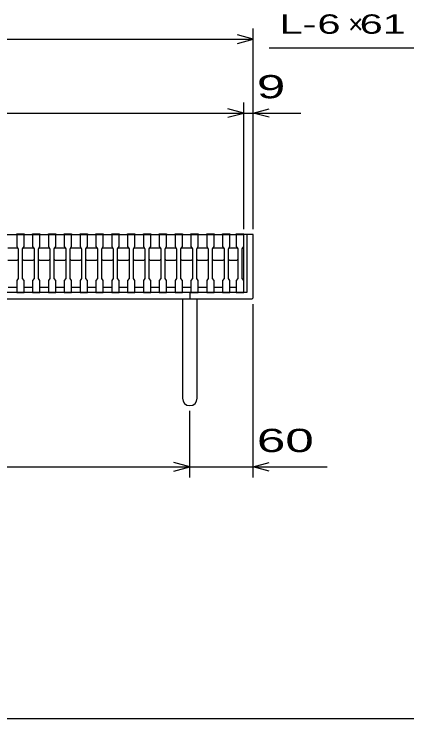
# Model space of a CAD drawing. Units: millimetres, scale not verified. Extents: x -1820 to 1731, y -1282 to 1054.
# Drawn here: x -637 to -265, y -1146 to -479 of the extents above; entities that cross this region are included whole.
import ezdxf
from ezdxf.enums import TextEntityAlignment as Align

# ---------------------------------------------------------------- set-up
doc = ezdxf.new("R2010")
doc.units = ezdxf.units.MM
doc.header["$LTSCALE"] = 10
for name, color, linetype, lineweight in [('0_2', 150, 'Continuous', 25), ('16', 3, 'Continuous', 25), ('19', 6, 'Continuous', 25), ('22', 2, 'Continuous', 25)]:
    doc.layers.add(name, color=color, linetype=linetype, lineweight=lineweight)
doc.styles.add('ベクトル', font='')
doc.styles.get('ベクトル').set_extended_font_data('ベクトル')

msp = doc.modelspace()

# ---------------------------------------------------------------- linework, layer by layer
at = {"layer": '0_2'}
msp.add_line((1731, -1146.5), (-1729, -1146.5), dxfattribs=at)
at = {"layer": '16'}
for p, q in [((-635, -687.79), (-635, -687.09)), ((-635, -687.09), (-628, -687.09)), ((-628, -687.09), (-628, -687.79)), ((-620, -687.79), (-620, -687.09)), ((-620, -687.09), (-613, -687.09)), ((-613, -687.09), (-613, -687.79)), ((-605, -687.79), (-605, -687.09)), ((-605, -687.09), (-598, -687.09)), ((-598, -687.09), (-598, -687.79)), ((-590, -687.79), (-590, -687.09)), ((-590, -687.09), (-583, -687.09)), ((-583, -687.09), (-583, -687.79)), ((-575, -687.79), (-575, -687.09)), ((-575, -687.09), (-568, -687.09)), ((-568, -687.09), (-568, -687.79)), ((-560, -687.79), (-560, -687.09)), ((-560, -687.09), (-553, -687.09)), ((-553, -687.09), (-553, -687.79)), ((-545, -687.79), (-545, -687.09)), ((-545, -687.09), (-538, -687.09)), ((-538, -687.09), (-538, -687.79)), ((-530, -687.79), (-530, -687.09)), ((-530, -687.09), (-523, -687.09)), ((-523, -687.09), (-523, -687.79)), ((-515, -687.79), (-515, -687.09)), ((-515, -687.09), (-508, -687.09)), ((-508, -687.09), (-508, -687.79)), ((-500, -687.79), (-500, -687.09)), ((-500, -687.09), (-493, -687.09)), ((-493, -687.09), (-493, -687.79)), ((-485, -687.79), (-485, -687.09)), ((-485, -687.09), (-478, -687.09)), ((-478, -687.09), (-478, -687.79)), ((-470, -687.79), (-470, -687.09)), ((-470, -687.09), (-463, -687.09)), ((-463, -687.09), (-463, -687.79)), ((-455, -687.79), (-455, -687.09)), ((-455, -687.09), (-448, -687.09)), ((-448, -687.09), (-448, -687.79)), ((-440, -687.79), (-440, -687.09)), ((-440, -687.09), (-433, -687.09)), ((-433, -687.09), (-433, -687.79)), ((-427, -687.79), (-427, -687.09)), ((-427, -687.09), (-420, -687.09)), ((-420, -687.09), (-420, -687.79)), ((-920, -687.79), (-420, -687.79)), ((-635, -687.79), (-635, -699.29)), ((-628, -687.79), (-635, -687.79)), ((-628, -699.29), (-628, -687.79)), ((-620, -687.79), (-620, -699.29)), ((-613, -687.79), (-620, -687.79)), ((-613, -699.29), (-613, -687.79)), ((-605, -687.79), (-605, -699.29)), ((-598, -687.79), (-605, -687.79)), ((-598, -699.29), (-598, -687.79)), ((-590, -687.79), (-590, -699.29)), ((-583, -687.79), (-590, -687.79)), ((-583, -699.29), (-583, -687.79)), ((-575, -687.79), (-575, -699.29)), ((-568, -687.79), (-575, -687.79)), ((-568, -699.29), (-568, -687.79)), ((-560, -687.79), (-560, -699.29)), ((-553, -687.79), (-560, -687.79)), ((-553, -699.29), (-553, -687.79)), ((-545, -687.79), (-545, -699.29)), ((-538, -687.79), (-545, -687.79)), ((-538, -699.29), (-538, -687.79)), ((-530, -687.79), (-530, -699.29)), ((-523, -687.79), (-530, -687.79)), ((-523, -699.29), (-523, -687.79)), ((-515, -687.79), (-515, -699.29)), ((-508, -687.79), (-515, -687.79)), ((-508, -699.29), (-508, -687.79)), ((-500, -687.79), (-500, -699.29)), ((-493, -687.79), (-500, -687.79)), ((-493, -699.29), (-493, -687.79)), ((-485, -687.79), (-485, -699.29)), ((-478, -687.79), (-485, -687.79)), ((-478, -699.29), (-478, -687.79)), ((-470, -687.79), (-470, -699.29)), ((-463, -687.79), (-470, -687.79)), ((-463, -699.29), (-463, -687.79)), ((-455, -687.79), (-455, -699.29)), ((-448, -687.79), (-455, -687.79)), ((-448, -699.29), (-448, -687.79)), ((-440, -687.79), (-440, -699.29)), ((-433, -687.79), (-440, -687.79)), ((-433, -699.29), (-433, -687.79)), ((-427, -687.79), (-427, -699.29)), ((-420, -687.79), (-427, -687.79)), ((-420, -699.29), (-420, -687.79)), ((-420, -737.79), (-420, -687.79)), ((-643.5, -700.29), (-634.5, -700.29)), ((-635, -699.29), (-633.5, -701.29)), ((-634.5, -700.29), (-633.5, -701.29)), ((-629.5, -701.29), (-628, -699.29)), ((-629.5, -701.29), (-628.5, -700.29)), ((-628.5, -700.29), (-619.5, -700.29)), ((-620, -699.29), (-618.5, -701.29)), ((-619.5, -700.29), (-618.5, -701.29)), ((-614.5, -701.29), (-613, -699.29)), ((-614.5, -701.29), (-613.5, -700.29)), ((-613.5, -700.29), (-604.5, -700.29)), ((-605, -699.29), (-603.5, -701.29)), ((-604.5, -700.29), (-603.5, -701.29)), ((-599.5, -701.29), (-598, -699.29)), ((-599.5, -701.29), (-598.5, -700.29)), ((-598.5, -700.29), (-589.5, -700.29)), ((-590, -699.29), (-588.5, -701.29)), ((-589.5, -700.29), (-588.5, -701.29)), ((-584.5, -701.29), (-583, -699.29)), ((-584.5, -701.29), (-583.5, -700.29)), ((-583.5, -700.29), (-574.5, -700.29)), ((-575, -699.29), (-573.5, -701.29)), ((-574.5, -700.29), (-573.5, -701.29)), ((-569.5, -701.29), (-568, -699.29)), ((-569.5, -701.29), (-568.5, -700.29)), ((-568.5, -700.29), (-559.5, -700.29)), ((-560, -699.29), (-558.5, -701.29)), ((-559.5, -700.29), (-558.5, -701.29)), ((-554.5, -701.29), (-553, -699.29)), ((-554.5, -701.29), (-553.5, -700.29)), ((-553.5, -700.29), (-544.5, -700.29)), ((-545, -699.29), (-543.5, -701.29)), ((-544.5, -700.29), (-543.5, -701.29)), ((-539.5, -701.29), (-538, -699.29)), ((-539.5, -701.29), (-538.5, -700.29)), ((-538.5, -700.29), (-529.5, -700.29)), ((-530, -699.29), (-528.5, -701.29)), ((-529.5, -700.29), (-528.5, -701.29)), ((-524.5, -701.29), (-523, -699.29)), ((-524.5, -701.29), (-523.5, -700.29)), ((-523.5, -700.29), (-514.5, -700.29)), ((-515, -699.29), (-513.5, -701.29)), ((-514.5, -700.29), (-513.5, -701.29)), ((-509.5, -701.29), (-508, -699.29)), ((-509.5, -701.29), (-508.5, -700.29)), ((-508.5, -700.29), (-499.5, -700.29)), ((-500, -699.29), (-498.5, -701.29)), ((-499.5, -700.29), (-498.5, -701.29)), ((-494.5, -701.29), (-493, -699.29)), ((-494.5, -701.29), (-493.5, -700.29)), ((-493.5, -700.29), (-484.5, -700.29)), ((-485, -699.29), (-483.5, -701.29)), ((-484.5, -700.29), (-483.5, -701.29)), ((-479.5, -701.29), (-478, -699.29)), ((-479.5, -701.29), (-478.5, -700.29)), ((-478.5, -700.29), (-469.5, -700.29)), ((-470, -699.29), (-468.5, -701.29)), ((-469.5, -700.29), (-468.5, -701.29)), ((-464.5, -701.29), (-463, -699.29)), ((-464.5, -701.29), (-463.5, -700.29)), ((-463.5, -700.29), (-454.5, -700.29)), ((-455, -699.29), (-453.5, -701.29)), ((-454.5, -700.29), (-453.5, -701.29)), ((-449.5, -701.29), (-448, -699.29)), ((-449.5, -701.29), (-448.5, -700.29)), ((-448.5, -700.29), (-439.5, -700.29)), ((-440, -699.29), (-438.5, -701.29)), ((-439.5, -700.29), (-438.5, -701.29)), ((-434.5, -701.29), (-433, -699.29)), ((-434.5, -701.29), (-433.5, -700.29)), ((-433.5, -700.29), (-426.5, -700.29)), ((-427, -699.29), (-425.5, -701.29)), ((-426.5, -700.29), (-425.5, -701.29)), ((-421.5, -701.29), (-420, -699.29)), ((-633.5, -701.29), (-633.5, -729.29)), ((-629.5, -729.29), (-629.5, -701.29)), ((-618.5, -701.29), (-618.5, -729.29)), ((-614.5, -729.29), (-614.5, -701.29)), ((-603.5, -701.29), (-603.5, -729.29)), ((-599.5, -729.29), (-599.5, -701.29)), ((-588.5, -701.29), (-588.5, -729.29)), ((-584.5, -729.29), (-584.5, -701.29)), ((-573.5, -701.29), (-573.5, -729.29)), ((-569.5, -729.29), (-569.5, -701.29)), ((-558.5, -701.29), (-558.5, -729.29)), ((-554.5, -729.29), (-554.5, -701.29)), ((-543.5, -701.29), (-543.5, -729.29)), ((-539.5, -729.29), (-539.5, -701.29)), ((-528.5, -701.29), (-528.5, -729.29)), ((-524.5, -729.29), (-524.5, -701.29)), ((-513.5, -701.29), (-513.5, -729.29)), ((-509.5, -729.29), (-509.5, -701.29)), ((-498.5, -701.29), (-498.5, -729.29)), ((-494.5, -729.29), (-494.5, -701.29)), ((-483.5, -701.29), (-483.5, -729.29)), ((-479.5, -729.29), (-479.5, -701.29)), ((-468.5, -701.29), (-468.5, -729.29)), ((-464.5, -729.29), (-464.5, -701.29)), ((-453.5, -701.29), (-453.5, -729.29)), ((-449.5, -729.29), (-449.5, -701.29)), ((-438.5, -701.29), (-438.5, -729.29)), ((-434.5, -729.29), (-434.5, -701.29)), ((-425.5, -701.29), (-425.5, -729.29)), ((-421.5, -729.29), (-421.5, -701.29)), ((-634.5, -712.29), (-643.5, -712.29)), ((-633.5, -711.29), (-634.5, -712.29)), ((-628.5, -712.29), (-629.5, -711.29)), ((-619.5, -712.29), (-628.5, -712.29)), ((-618.5, -711.29), (-619.5, -712.29)), ((-613.5, -712.29), (-614.5, -711.29)), ((-604.5, -712.29), (-613.5, -712.29)), ((-603.5, -711.29), (-604.5, -712.29)), ((-598.5, -712.29), (-599.5, -711.29)), ((-589.5, -712.29), (-598.5, -712.29)), ((-588.5, -711.29), (-589.5, -712.29)), ((-583.5, -712.29), (-584.5, -711.29)), ((-574.5, -712.29), (-583.5, -712.29)), ((-573.5, -711.29), (-574.5, -712.29)), ((-568.5, -712.29), (-569.5, -711.29)), ((-559.5, -712.29), (-568.5, -712.29)), ((-558.5, -711.29), (-559.5, -712.29)), ((-553.5, -712.29), (-554.5, -711.29)), ((-544.5, -712.29), (-553.5, -712.29)), ((-543.5, -711.29), (-544.5, -712.29)), ((-538.5, -712.29), (-539.5, -711.29)), ((-529.5, -712.29), (-538.5, -712.29)), ((-528.5, -711.29), (-529.5, -712.29)), ((-523.5, -712.29), (-524.5, -711.29)), ((-514.5, -712.29), (-523.5, -712.29)), ((-513.5, -711.29), (-514.5, -712.29)), ((-508.5, -712.29), (-509.5, -711.29)), ((-499.5, -712.29), (-508.5, -712.29)), ((-498.5, -711.29), (-499.5, -712.29)), ((-493.5, -712.29), (-494.5, -711.29)), ((-484.5, -712.29), (-493.5, -712.29)), ((-483.5, -711.29), (-484.5, -712.29)), ((-478.5, -712.29), (-479.5, -711.29)), ((-469.5, -712.29), (-478.5, -712.29)), ((-468.5, -711.29), (-469.5, -712.29)), ((-463.5, -712.29), (-464.5, -711.29)), ((-454.5, -712.29), (-463.5, -712.29)), ((-453.5, -711.29), (-454.5, -712.29)), ((-448.5, -712.29), (-449.5, -711.29)), ((-439.5, -712.29), (-448.5, -712.29)), ((-438.5, -711.29), (-439.5, -712.29)), ((-433.5, -712.29), (-434.5, -711.29)), ((-426.5, -712.29), (-433.5, -712.29)), ((-425.5, -711.29), (-426.5, -712.29)), ((-633.5, -729.29), (-635, -731.29)), ((-635, -731.29), (-635, -742.79)), ((-628, -731.29), (-629.5, -729.29)), ((-628, -742.79), (-628, -731.29)), ((-618.5, -729.29), (-620, -731.29)), ((-620, -731.29), (-620, -742.79)), ((-613, -731.29), (-614.5, -729.29)), ((-613, -742.79), (-613, -731.29)), ((-603.5, -729.29), (-605, -731.29)), ((-605, -731.29), (-605, -742.79)), ((-598, -731.29), (-599.5, -729.29)), ((-598, -742.79), (-598, -731.29)), ((-588.5, -729.29), (-590, -731.29)), ((-590, -731.29), (-590, -742.79)), ((-583, -731.29), (-584.5, -729.29)), ((-583, -742.79), (-583, -731.29)), ((-573.5, -729.29), (-575, -731.29)), ((-575, -731.29), (-575, -742.79)), ((-568, -731.29), (-569.5, -729.29)), ((-568, -742.79), (-568, -731.29)), ((-558.5, -729.29), (-560, -731.29)), ((-560, -731.29), (-560, -742.79)), ((-553, -731.29), (-554.5, -729.29)), ((-553, -742.79), (-553, -731.29)), ((-543.5, -729.29), (-545, -731.29)), ((-545, -731.29), (-545, -742.79)), ((-538, -731.29), (-539.5, -729.29)), ((-538, -742.79), (-538, -731.29)), ((-528.5, -729.29), (-530, -731.29)), ((-530, -731.29), (-530, -742.79)), ((-523, -731.29), (-524.5, -729.29)), ((-523, -742.79), (-523, -731.29)), ((-513.5, -729.29), (-515, -731.29)), ((-515, -731.29), (-515, -742.79)), ((-508, -731.29), (-509.5, -729.29)), ((-508, -742.79), (-508, -731.29)), ((-498.5, -729.29), (-500, -731.29)), ((-500, -731.29), (-500, -742.79)), ((-493, -731.29), (-494.5, -729.29)), ((-493, -742.79), (-493, -731.29)), ((-483.5, -729.29), (-485, -731.29)), ((-485, -731.29), (-485, -742.79)), ((-478, -731.29), (-479.5, -729.29)), ((-478, -742.79), (-478, -731.29)), ((-468.5, -729.29), (-470, -731.29)), ((-470, -731.29), (-470, -742.79)), ((-463, -731.29), (-464.5, -729.29)), ((-463, -742.79), (-463, -731.29)), ((-453.5, -729.29), (-455, -731.29)), ((-455, -731.29), (-455, -742.79)), ((-448, -731.29), (-449.5, -729.29)), ((-448, -742.79), (-448, -731.29)), ((-438.5, -729.29), (-440, -731.29)), ((-440, -731.29), (-440, -742.79)), ((-433, -731.29), (-434.5, -729.29)), ((-433, -742.79), (-433, -731.29)), ((-425.5, -729.29), (-427, -731.29)), ((-427, -731.29), (-427, -742.79)), ((-420, -731.29), (-421.5, -729.29)), ((-420, -742.79), (-420, -731.29)), ((-643, -737.79), (-635, -737.79)), ((-628, -737.79), (-620, -737.79)), ((-613, -737.79), (-605, -737.79)), ((-598, -737.79), (-590, -737.79)), ((-583, -737.79), (-575, -737.79)), ((-568, -737.79), (-560, -737.79)), ((-553, -737.79), (-545, -737.79)), ((-538, -737.79), (-530, -737.79)), ((-523, -737.79), (-515, -737.79)), ((-508, -737.79), (-500, -737.79)), ((-493, -737.79), (-485, -737.79)), ((-478, -737.79), (-470, -737.79)), ((-463, -737.79), (-455, -737.79)), ((-448, -737.79), (-440, -737.79)), ((-433, -737.79), (-427, -737.79)), ((-635, -742.79), (-628, -742.79)), ((-620, -742.79), (-613, -742.79)), ((-605, -742.79), (-598, -742.79)), ((-590, -742.79), (-583, -742.79)), ((-575, -742.79), (-568, -742.79)), ((-560, -742.79), (-553, -742.79)), ((-545, -742.79), (-538, -742.79)), ((-530, -742.79), (-523, -742.79)), ((-515, -742.79), (-508, -742.79)), ((-500, -742.79), (-493, -742.79)), ((-485, -742.79), (-478, -742.79)), ((-470, -742.79), (-463, -742.79)), ((-455, -742.79), (-448, -742.79)), ((-440, -742.79), (-433, -742.79)), ((-427, -742.79), (-420, -742.79))]:
    msp.add_line(p, q, dxfattribs=at)
at = {"layer": '19'}
for p, q in [((-411, -687.79), (-420, -687.79)), ((-417, -687.79), (-417, -742.79)), ((-411, -747.79), (-411, -687.79)), ((-417, -742.79), (-1425, -742.79)), ((-471, -742.79), (-471, -748.79)), ((-1430, -748.79), (-412, -748.79)), ((-478, -748.79), (-478, -842.79)), ((-464, -842.79), (-464, -748.79)), ((-412, -748.79), (-411, -747.79))]:
    msp.add_line(p, q, dxfattribs=at)
msp.add_arc((-471, -842.79), 7, 180, 0, dxfattribs=at)
at = {"layer": '22', "color": 4}
for p, q in [((-411, -682.79), (-411, -492.79)), ((-411, -502.79), (-426, -498.79)), ((-1431, -502.79), (-411, -502.79)), ((-426, -506.79), (-411, -502.79)), ((-396, -511), (-196, -511)), ((-420, -682.79), (-420, -562.79)), ((-411, -682.79), (-411, -562.79)), ((-920, -572.79), (-420, -572.79)), ((-420, -572.79), (-435, -568.79)), ((-435, -576.79), (-420, -572.79)), ((-420, -572.79), (-411, -572.79)), ((-411, -572.79), (-396, -568.79)), ((-396, -576.79), (-411, -572.79)), ((-411, -572.79), (-366, -572.79)), ((-411, -917.79), (-411, -753.79)), ((-471, -917.79), (-471, -854.79)), ((-471, -907.79), (-486, -903.79)), ((-411, -907.79), (-396, -903.79)), ((-1371, -907.79), (-471, -907.79)), ((-486, -911.79), (-471, -907.79)), ((-471, -907.79), (-411, -907.79)), ((-396, -911.79), (-411, -907.79)), ((-411, -907.79), (-341, -907.79))]:
    msp.add_line(p, q, dxfattribs=at)

# ---------------------------------------------------------------- texts
at = {"layer": '22', "style": 'ベクトル'}
for s, height, width, p in [('L-', 18.33, 1.6, (-386, -488.5)), (' 6 ', 18.33, 1.6, (-361, -488.5)), (' 61 ', 18.33, 1.6, (-321, -488.5)), (' 9 ', 21.99, 1.65, (-421, -547.79)), (' 60 ', 21.99, 1.65, (-421, -882.79))]:
    msp.add_text(s, height=height, dxfattribs=dict(at, width=width)).set_placement(p, align=Align.MIDDLE_LEFT)
msp.add_text('×', height=18.33, dxfattribs=at).set_placement((-321, -488.5), align=Align.MIDDLE_LEFT)

doc.saveas('drawing.dxf')
